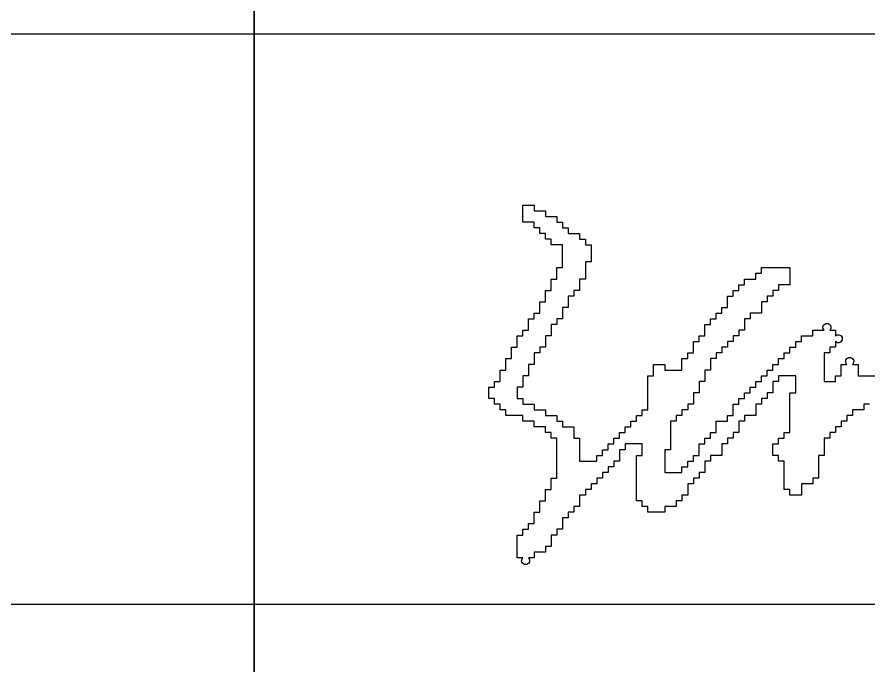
# Model space of a CAD drawing. Header units: millimetres. Extents: x 12325263 to 13848842, y -1463133 to 573208.
# Drawn here: x 12643077 to 12644871, y -1132621 to -1131256 of the extents above; entities that cross this region are included whole.
import ezdxf
from ezdxf.enums import TextEntityAlignment as Align

# ---------------------------------------------------------------- set-up
doc = ezdxf.new("R2010")
doc.units = ezdxf.units.MM
doc.header["$LTSCALE"] = 1000
doc.layers.add('TITLIN', color=7, linetype='Continuous')
doc.layers.add('电子签名', color=6, linetype='Continuous')
doc.styles.add('ACHT', font='simhei.ttf')
doc.styles.add('TITXC', font='simhei.ttf')
doc.styles.add('TITXV', font='', dxfattribs={"width": 0.7})
doc.styles.get('TITXV').set_extended_font_data('SimSun')

# ---------------------------------------------------------------- blocks, each defined once
blk = doc.blocks.new('横向图框_A0')
at = {"layer": 'TITLIN'}
for p, q in [((1153.896, 214.115), (1153.896, 110.493)), ((1132.321, 182.115), (1179, 182.115)), ((1132.321, 174.115), (1179, 174.115))]:
    blk.add_line(p, q, dxfattribs=at)
at = {"style": 'TITXV', "width": 0.8}
for tag, p in [('智能化', (9.375, 781)), ('暖通', (3.125, 781)), ('给排水', (15.625, 705)), ('建筑', (3.125, 705)), ('电气', (21.875, 705)), ('结构', (9.375, 705))]:
    blk.add_attdef(tag, text='', height=2.5, rotation=90, dxfattribs=at).set_placement(p, align=Align.MIDDLE_CENTER)
for tag, height, style, p in [('总工程师', 3, 'ACHT', (1143.109, 210.304)), ('审定', 3, 'ACHT', (1143.109, 202.304)), ('审核', 3, 'ACHT', (1143.109, 194.304)), ('设计总负责人1', 3, 'ACHT', (1143.109, 186.304)), ('设计总负责人2', 3, 'ACHT', (1143.109, 178.304)), ('设计总负责人3', 3, 'ACHT', (1143.109, 170.304)), ('专业负责人1', 3, 'ACHT', (1143.109, 162.304)), ('专业负责人2', 3, 'ACHT', (1143.109, 154.304)), ('专业负责人3', 3, 'ACHT', (1143.109, 146.304)), ('校核1', 3, 'ACHT', (1143.109, 138.304)), ('校核2', 3, 'ACHT', (1143.109, 130.304)), ('设计1', 3, 'ACHT', (1143.109, 122.304)), ('设计2', 3, 'ACHT', (1143.109, 114.304)), ('工程编号', 3, 'TITXC', (1142.308, 74.793)), ('专业', 3, 'TITXC', (1170.433, 74.793)), ('设计阶段', 3, 'TITXC', (1155.544, 67.776)), ('图号', 5, 'TITXC', (1140.343, 32.746)), ('出图日期', 3, 'ACHT', (1144.346, 24.293))]:
    blk.add_attdef(tag, text='', height=height, dxfattribs=dict(style=style)).set_placement(p, align=Align.MIDDLE_CENTER)
at = {"style": 'TITXC', "flags": 1}
for tag, height, p in [('建设单位', 3, (1149.822, 102.293)), ('工程名称', 3, (1149.822, 86.293)), ('图纸名称', 5, (1149.822, 51.043))]:
    blk.add_attdef(tag, text='', height=height, dxfattribs=at).set_placement(p, align=Align.MIDDLE_CENTER)
at = {"style": 'ACHT', "width": 0.8}
for tag, p in [('版本号', (1172.763, 32.793)), ('序号', (1172.763, 24.293))]:
    blk.add_attdef(tag, text='', height=3, dxfattribs=at).set_placement(p, align=Align.MIDDLE_CENTER)
blk = doc.blocks.new('*U20')
blk.add_blockref('横向图框_A0', (0, 0))
blk = doc.blocks.new('A$C6C634642')
at = {"linetype": 'Continuous'}
blk.add_lwpolyline([(310000, 135000), (305000, 135000), (305000, 130000), (300000, 130000), (295000, 130000), (295000, 125000), (290000, 125000), (290000, 120000), (285000, 120000), (285000, 115000), (280000, 115000), (280000, 110000), (275000, 110000), (275000, 105000), (270000, 105000), (270000, 100000), (270000, 95000), (270000, 90000), (265000, 90000), (265000, 85000), (265000, 80000), (265000, 75000), (265000, 70000), (260000, 70000), (260000, 65000), (255000, 65000), (250000, 65000), (250000, 60000), (250000, 55000), (245000, 55000), (240000, 55000), (240000, 60000), (235000, 60000), (235000, 65000), (235000, 70000), (235000, 75000), (235000, 80000), (235000, 85000), (230000, 85000), (230000, 90000), (225000, 90000), (225000, 95000), (225000, 100000), (230000, 100000), (230000, 105000), (235000, 105000), (235000, 110000), (240000, 110000), (240000, 115000), (240000, 120000), (240000, 125000), (240000, 130000), (240000, 135000), (240000, 140000), (240000, 145000), (245000, 145000), (245000, 150000), (245000, 155000), (245000, 160000), (240000, 160000), (235000, 160000), (230000, 160000), (230000, 155000), (225000, 155000), (225000, 150000), (225000, 145000), (220000, 145000), (220000, 140000), (215000, 140000), (215000, 135000), (210000, 135000), (210000, 130000), (210000, 125000), (205000, 125000), (200000, 125000), (200000, 120000), (195000, 120000), (195000, 115000), (195000, 110000), (190000, 110000), (190000, 105000), (185000, 105000), (185000, 100000), (180000, 100000), (180000, 95000), (180000, 90000), (175000, 90000), (170000, 90000), (170000, 85000), (165000, 85000), (165000, 80000), (165000, 75000), (160000, 75000), (160000, 70000), (155000, 70000), (155000, 65000), (150000, 65000), (150000, 60000), (150000, 55000), (145000, 55000), (145000, 50000), (140000, 50000), (140000, 45000), (135000, 45000), (130000, 45000), (130000, 40000), (125000, 40000), (120000, 40000), (115000, 40000), (115000, 45000), (110000, 45000), (110000, 50000), (105000, 50000), (105000, 55000), (105000, 60000), (105000, 65000), (105000, 70000), (105000, 75000), (105000, 80000), (105000, 85000), (105000, 90000), (110000, 90000), (110000, 95000), (110000, 100000), (105000, 100000), (100000, 100000), (95000, 100000), (95000, 95000), (90000, 95000), (90000, 90000), (90000, 85000), (85000, 85000), (85000, 80000), (80000, 80000), (80000, 75000), (75000, 75000), (75000, 70000), (70000, 70000), (70000, 65000), (65000, 65000), (65000, 60000), (60000, 60000), (60000, 55000), (55000, 55000), (55000, 50000), (55000, 45000), (50000, 45000), (50000, 40000), (45000, 40000), (45000, 35000), (40000, 35000), (40000, 30000), (40000, 25000), (35000, 25000), (35000, 20000), (30000, 20000), (30000, 15000), (30000, 10000), (25000, 10000), (25000, 5000), (20000, 5000), (15000, 5000), (15000, 0), (10000, 0, -2.414214), (5000, 0), (0, 0), (0, 5000), (0, 10000), (0, 15000), (0, 20000), (5000, 20000), (5000, 25000), (10000, 25000), (10000, 30000), (15000, 30000), (15000, 35000), (15000, 40000), (20000, 40000), (20000, 45000), (20000, 50000), (25000, 50000), (25000, 55000), (25000, 60000), (30000, 60000), (30000, 65000), (30000, 70000), (35000, 70000), (35000, 75000), (35000, 80000), (35000, 85000), (35000, 90000), (35000, 95000), (35000, 100000), (35000, 105000), (30000, 105000), (30000, 110000), (25000, 110000), (25000, 115000), (20000, 115000), (15000, 115000), (15000, 120000), (10000, 120000), (5000, 120000), (5000, 125000), (0, 125000), (-5000, 125000), (-10000, 125000), (-10000, 130000), (-15000, 130000), (-15000, 135000), (-20000, 135000), (-20000, 140000), (-25000, 140000), (-25000, 145000), (-25000, 150000), (-20000, 150000), (-20000, 155000), (-15000, 155000), (-15000, 160000), (-15000, 165000), (-10000, 165000), (-10000, 170000), (-10000, 175000), (-5000, 175000), (-5000, 180000), (-5000, 185000), (0, 185000), (0, 190000), (0, 195000), (5000, 195000), (5000, 200000), (10000, 200000), (10000, 205000), (10000, 210000), (15000, 210000), (15000, 215000), (20000, 215000), (20000, 220000), (20000, 225000), (25000, 225000), (25000, 230000), (25000, 235000), (30000, 235000), (30000, 240000), (30000, 245000), (35000, 245000), (35000, 250000), (35000, 255000), (40000, 255000), (40000, 260000), (40000, 265000), (40000, 270000), (40000, 275000), (35000, 275000), (30000, 275000), (30000, 280000), (25000, 280000), (25000, 285000), (20000, 285000), (20000, 290000), (15000, 290000), (15000, 295000), (10000, 295000), (5000, 295000), (5000, 300000), (5000, 305000), (5000, 310000), (10000, 310000), (15000, 310000), (15000, 305000), (25000, 305000), (25000, 300000), (35000, 300000), (35000, 295000), (40000, 295000), (40000, 290000), (45000, 290000), (45000, 285000), (55000, 285000), (55000, 280000), (60000, 280000), (60000, 275000), (65000, 275000), (65000, 270000), (65000, 265000), (65000, 260000), (60000, 260000), (60000, 255000), (60000, 250000), (60000, 245000), (55000, 245000), (55000, 240000), (55000, 235000), (50000, 235000), (50000, 230000), (45000, 230000), (45000, 225000), (45000, 220000), (40000, 220000), (40000, 215000), (40000, 210000), (35000, 210000), (35000, 205000), (30000, 205000), (30000, 200000), (30000, 195000), (25000, 195000), (25000, 190000), (25000, 185000), (20000, 185000), (20000, 180000), (15000, 180000), (15000, 175000), (15000, 170000), (10000, 170000), (10000, 165000), (10000, 160000), (5000, 160000), (5000, 155000), (5000, 150000), (0, 150000), (0, 145000), (0, 140000), (5000, 140000), (5000, 135000), (15000, 135000), (15000, 130000), (25000, 130000), (25000, 125000), (35000, 125000), (35000, 120000), (40000, 120000), (40000, 115000), (50000, 115000), (50000, 110000), (50000, 105000), (55000, 105000), (55000, 100000), (55000, 95000), (55000, 90000), (55000, 85000), (70000, 85000), (70000, 90000), (75000, 90000), (75000, 95000), (80000, 95000), (80000, 100000), (85000, 100000), (85000, 105000), (90000, 105000), (90000, 110000), (95000, 110000), (95000, 115000), (100000, 115000), (100000, 120000), (105000, 120000), (105000, 125000), (110000, 125000), (110000, 130000), (115000, 130000), (115000, 135000), (115000, 140000), (115000, 145000), (115000, 150000), (115000, 155000), (115000, 160000), (120000, 160000), (120000, 165000), (120000, 170000), (125000, 170000), (130000, 170000), (130000, 165000), (145000, 165000), (145000, 170000), (145000, 175000), (150000, 175000), (150000, 180000), (155000, 180000), (155000, 185000), (155000, 190000), (160000, 190000), (160000, 195000), (165000, 195000), (165000, 200000), (165000, 205000), (170000, 205000), (170000, 210000), (175000, 210000), (175000, 215000), (180000, 215000), (180000, 220000), (185000, 220000), (185000, 225000), (185000, 230000), (190000, 230000), (190000, 235000), (195000, 235000), (195000, 240000), (200000, 240000), (200000, 245000), (210000, 245000), (210000, 250000), (215000, 250000), (215000, 255000), (225000, 255000), (240000, 255000), (240000, 250000), (240000, 245000), (240000, 240000), (235000, 240000), (230000, 240000), (230000, 235000), (225000, 235000), (225000, 230000), (220000, 230000), (220000, 225000), (215000, 225000), (215000, 220000), (215000, 215000), (210000, 215000), (205000, 215000), (205000, 210000), (200000, 210000), (200000, 205000), (200000, 200000), (195000, 200000), (195000, 195000), (190000, 195000), (190000, 190000), (185000, 190000), (185000, 185000), (180000, 185000), (180000, 180000), (175000, 180000), (175000, 175000), (170000, 175000), (170000, 170000), (170000, 165000), (165000, 165000), (165000, 160000), (165000, 155000), (160000, 155000), (160000, 150000), (160000, 145000), (155000, 145000), (155000, 140000), (155000, 135000), (150000, 135000), (150000, 130000), (145000, 130000), (145000, 125000), (140000, 125000), (140000, 120000), (135000, 120000), (135000, 115000), (135000, 110000), (135000, 105000), (135000, 100000), (135000, 95000), (130000, 95000), (130000, 90000), (130000, 85000), (130000, 80000), (130000, 75000), (145000, 75000), (145000, 80000), (150000, 80000), (150000, 85000), (155000, 85000), (155000, 90000), (160000, 90000), (160000, 95000), (160000, 100000), (165000, 100000), (165000, 105000), (170000, 105000), (170000, 110000), (175000, 110000), (175000, 115000), (175000, 120000), (185000, 120000), (185000, 125000), (190000, 125000), (190000, 130000), (190000, 135000), (195000, 135000), (195000, 140000), (200000, 140000), (200000, 145000), (205000, 145000), (205000, 150000), (210000, 150000), (210000, 155000), (215000, 155000), (215000, 160000), (220000, 160000), (220000, 165000), (225000, 165000), (225000, 170000), (230000, 170000), (230000, 175000), (235000, 175000), (235000, 180000), (240000, 180000), (240000, 185000), (245000, 185000), (245000, 190000), (250000, 190000), (250000, 195000), (260000, 195000), (260000, 200000), (270000, 200000, -2.414214), (275000, 200000), (280000, 200000), (280000, 195000, -2.414214), (280000, 190000), (280000, 185000), (275000, 185000), (275000, 180000), (270000, 180000), (270000, 175000), (270000, 170000), (270000, 165000), (270000, 160000), (270000, 155000), (280000, 155000), (280000, 160000), (285000, 160000), (285000, 165000), (285000, 170000), (290000, 170000, -2.414214), (295000, 170000), (300000, 170000), (300000, 165000), (300000, 160000), (320000, 160000)], format="xyb", dxfattribs=at)
blk = doc.blocks.new('A$C62AF6C70')
at = {"layer": '电子签名'}
blk.add_lwpolyline([(0, 0), (0, 10382.2), (2510.4, 10382.2), (2510.4, 0)], close=True, dxfattribs=at)
at = {"layer": '电子签名', "xscale": 0.001595915279045558, "yscale": 0.001595915279045558, "zscale": 0.001595915279045558}
blk.add_blockref('A$C6C634642', (369.2, 6447.2), dxfattribs=at)
blk = doc.blocks.new('A$C15443CC7')
for name, p, xscale, yscale, zscale in [('*U20', (0, 0), 150, 150, 150), ('A$C62AF6C70', (173084.4, 16544), 1.49999999998998, 1.49999999998998, 1.49999999998998)]:
    blk.add_blockref(name, p, dxfattribs=dict(xscale=xscale, yscale=yscale, zscale=zscale))

msp = doc.modelspace()

# ---------------------------------------------------------------- block references
msp.add_blockref('A$C15443CC7', (12470491.6, -1158608))

doc.saveas('drawing.dxf')
